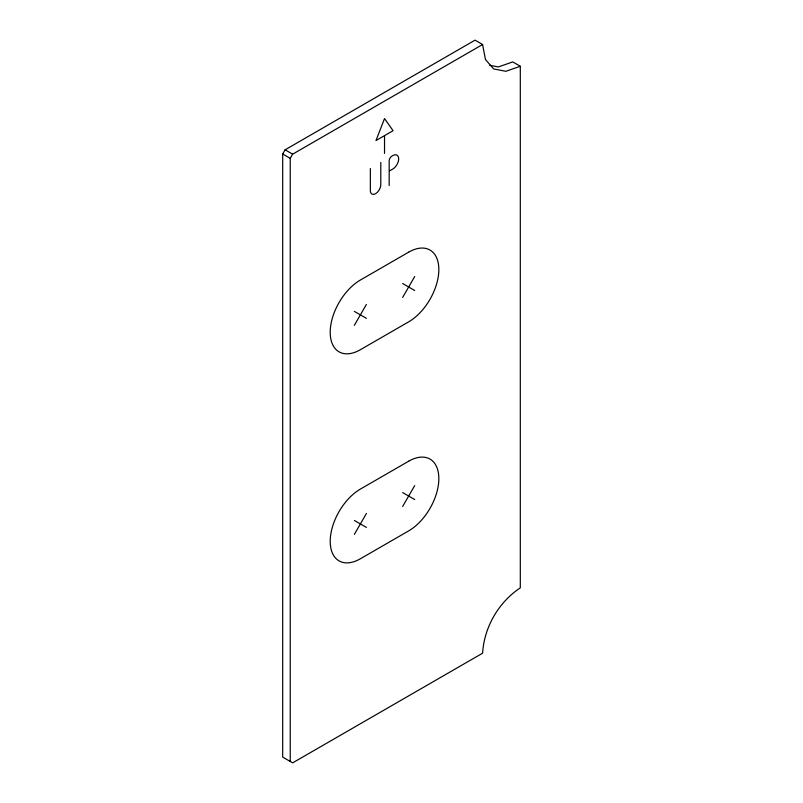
<?xml version="1.0" encoding="UTF-8"?>
<svg xmlns="http://www.w3.org/2000/svg" width="803" height="803" viewBox="0 0 803 803"><rect width="100%" height="100%" fill="white"/><g stroke="black" fill="none" stroke-linecap="round" stroke-linejoin="round"><path stroke-width="1.2" d="M282.696 153.995L285.105 149.81L475.045 40.15L482.593 44.506L485.464 59.512L493.634 68.928L505.87 71.296L520.304 66.278L520.304 587.856C498.502 602.34 484.229 627.063 482.593 653.19L292.653 762.85L282.696 757.099L282.696 153.995L290.234 158.352L290.234 761.455M290.234 158.352L292.653 154.166L482.593 44.506M354.354 325.325L366.419 304.427M402.634 297.451L414.699 276.553M354.354 534.376L366.419 513.468M402.634 506.502L414.699 485.594M383.924 135.978L375.985 140.565L384.527 118.543L393.068 130.698L384.527 135.637L384.527 153.383M389.776 170.758L392.888 168.961A8.231 4.748 -60 0 0 398.7 158.884A8.231 4.748 -60 0 0 392.888 155.531L392.005 156.033A4.005 2.309 -60 0 0 389.174 160.941L389.174 185.543M489.77 65.284L498.332 66.94L512.766 61.921L520.304 66.278M285.105 149.81L292.653 154.166M402.634 283.519L414.699 290.485M354.354 311.393L366.419 318.359M402.634 492.57L414.699 499.536M354.354 520.444L366.419 527.41M380.793 162.507L380.793 184.66A7.378 4.266 -60 0 1 375.573 193.704A7.378 4.266 -60 0 1 370.354 190.682L370.354 168.54M408.667 252.162L360.386 280.036A42.669 24.632 -60 0 0 330.214 332.291A42.669 24.632 -60 0 0 360.386 349.717L408.667 321.842A42.669 24.632 -60 0 0 438.839 269.577A42.669 24.632 -60 0 0 408.667 252.162M408.667 461.213L360.386 489.087A42.669 24.632 -60 0 0 330.214 541.342A42.669 24.632 -60 0 0 360.386 558.768L408.667 530.893A42.669 24.632 -60 0 0 438.839 478.628A42.669 24.632 -60 0 0 408.667 461.213"/></g></svg>
